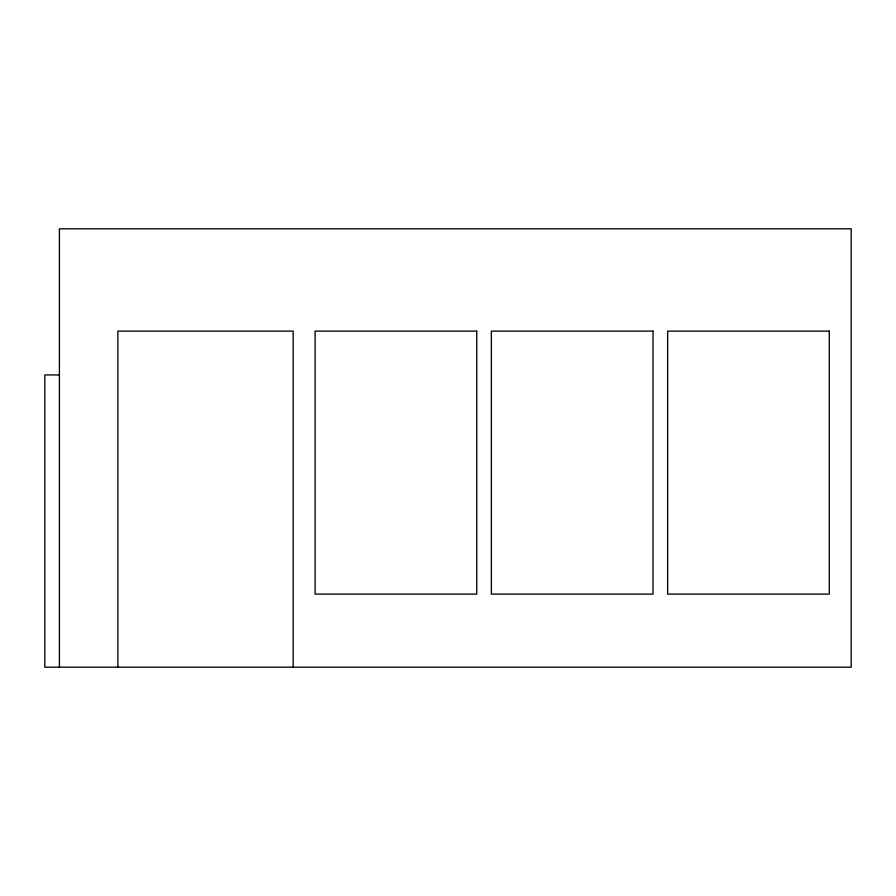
<?xml version="1.0" encoding="UTF-8"?>
<svg xmlns="http://www.w3.org/2000/svg" width="896" height="896" viewBox="0 0 896 896"><rect width="100%" height="100%" fill="white"/><g stroke="black" fill="none" stroke-linecap="round" stroke-linejoin="round"><path stroke-width="1.34" d="M59.416 374.942L44.8 374.942L44.8 667.162L851.2 667.162L851.2 228.838L59.416 228.838L59.416 667.162M293.182 667.162L293.182 331.117L117.858 331.117L117.858 667.162M476.75 331.117L315.101 331.117L315.101 594.104L476.75 594.104L476.75 331.117M653.016 331.117L491.366 331.117L491.366 594.104L653.016 594.104L653.016 331.117M829.282 331.117L667.632 331.117L667.632 594.104L829.282 594.104L829.282 331.117"/></g></svg>
